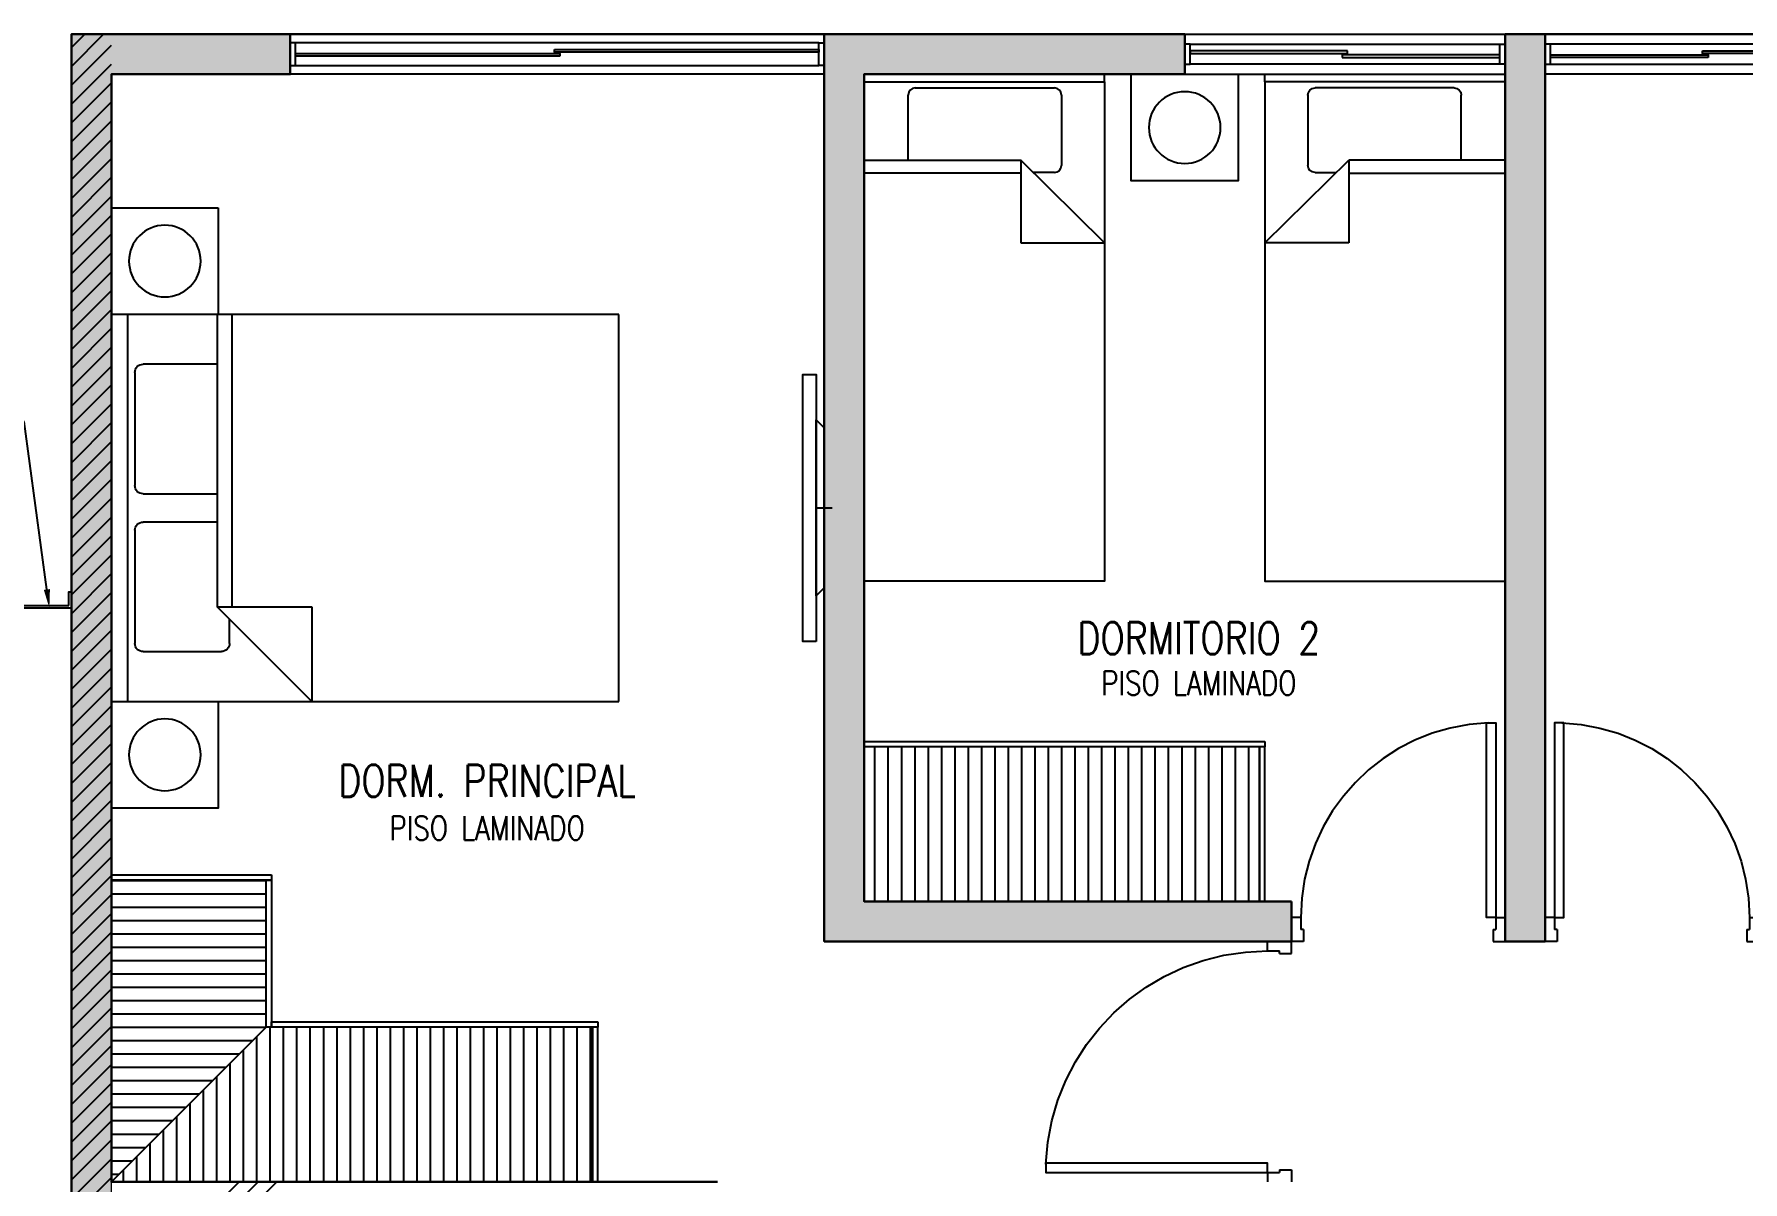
# Model space of a CAD drawing. Header units: millimetres. Extents: x 98 to 155, y -181 to 127.
# Drawn here: x 128.53 to 134.93, y 23.22 to 27.52 of the extents above; entities that cross this region are included whole.
import ezdxf
from ezdxf import colors
from ezdxf.entities.mleader import LeaderData, LeaderLine
from ezdxf.enums import TextEntityAlignment as Align
from ezdxf.math import Vec2, Vec3

# ---------------------------------------------------------------- set-up
doc = ezdxf.new("R2010")
doc.units = ezdxf.units.MM
doc.header["$LTSCALE"] = 15
doc.linetypes.add('HIDDEN2', pattern=[0.1875, 0.125, -0.0625])
doc.linetypes.add('X-REF_DP_Arquitectura$0$HIDDEN', pattern=[0.375, 0.25, -0.125])
doc.layers.get('0').update_dxf_attribs({"color": 250})
for name, color, linetype in [('A-MOBILIARIO', 250, 'Continuous'), ('A-MURO BAJO', 250, 'Continuous'), ('A-PROYECCIONES INT.', 250, 'HIDDEN2'), ('A-TEXTO-ACABADO PISO', 250, 'Continuous'), ('A_50_TextoAmbiente', 252, 'Continuous'), ('A_50_TextoIndicaciones', 250, 'Continuous'), ('A_50_Vigas', 250, 'X-REF_DP_Arquitectura$0$HIDDEN'), ('A_60_HatchEstructuras', 250, 'Continuous'), ('DLP_MOBILIARIO FIJO', 250, 'Continuous'), ('MURO CF 60', 250, 'Continuous')]:
    doc.layers.add(name, color=color, linetype=linetype)
doc.layers.add('A-MUROS', color=252, linetype='Continuous', lineweight=30)
doc.layers.add('A_20_Estructuras', color=250, linetype='Continuous', lineweight=18)
doc.styles.add('ROMANS', font='romans.shx', dxfattribs={"width": 0.8})
doc.styles.add('TXT_COTAS', font='romans.shx', dxfattribs={"width": 0.8})
pattern_1 = [(45, (128.67014, 20.47273), (-0.03535534, 0.03535534), [])]

# ---------------------------------------------------------------- blocks, each defined once
blk = doc.blocks.new('EF-TP')
at = {"layer": 'A_60_HatchEstructuras'}
h = blk.add_hatch(color=256, dxfattribs=at)
h.dxf.hatch_style = 1
h.paths.add_polyline_path([(23.55, -2.625), (21.7, -2.625), (21.7, -0.475), (20.85, -0.475), (20.85, -0.625), (21.55, -0.625), (21.55, -6.325), (23.55, -6.325), (23.55, -6.175), (21.7, -6.175), (21.7, -2.775), (23.55, -2.775)])
h.paths.add_polyline_path([(25.5, -2.625), (25.35, -2.625), (25.35, -6.325), (25.5, -6.325)])
h.paths.add_polyline_path([(25.83, -0.625), (26.5, -0.625), (26.5, -0.475), (25.68, -0.475), (25.68, -6.325), (25.83, -6.325)])
h = blk.add_hatch(color=256, dxfattribs=at)
h.dxf.hatch_style = 1
h.paths.add_polyline_path([(30.25, -3.725), (28.65, -3.725), (28.65, -0.625), (29.85, -0.625), (29.85, -0.475), (28.5, -0.475), (28.5, -3.875), (30.25, -3.875)])
h.paths.add_polyline_path([(31.2, -0.475), (31.05, -0.475), (31.05, -3.875), (31.2, -3.875)])
h.paths.add_polyline_path([(33.75, -0.475), (32.4, -0.475), (32.4, -0.625), (33.6, -0.625), (33.6, -3.725), (32, -3.725), (32, -3.875), (33.75, -3.875)])
at = {"layer": 'A_20_Estructuras'}
for points in [[(25.83, -0.625), (26.5, -0.625), (26.5, -0.475), (25.68, -0.475), (25.68, -6.325), (25.83, -6.325)], [(30.25, -3.725), (28.65, -3.725), (28.65, -0.625), (29.85, -0.625), (29.85, -0.475), (28.5, -0.475), (28.5, -3.875), (30.25, -3.875)], [(31.2, -0.475), (31.05, -0.475), (31.05, -3.875), (31.2, -3.875)]]:
    blk.add_lwpolyline(points, close=True, dxfattribs=at)
at = {"layer": 'A_50_Vigas'}
for p, q in [((26.5, -0.475), (28.5, -0.475)), ((29.85, -0.475), (31.05, -0.475)), ((31.2, -0.475), (32.4, -0.475))]:
    blk.add_line(p, q, dxfattribs=at)
blk = doc.blocks.new('CAMA 2PLAZAS C_VELADOR')
for p, q in [((-1.8499, 0), (-0.3999, 0)), ((-1.8499, -0.06), (-1.8499, 0)), ((-0.3999, 0), (-0.3999, -0.06))]:
    blk.add_line(p, q)
at = {"linetype": 'Continuous'}
for p, q in [((-1.8499, -0.06), (-0.3999, -0.06)), ((-1.8499, -1.9), (-1.8499, -0.06)), ((-0.3999, -0.06), (-0.3999, -1.9)), ((-1.6633, -0.3958), (-1.6633, -0.1184)), ((-1.6327, -0.0878), (-1.2086, -0.0878)), ((-1.1779, -0.1184), (-1.1779, -0.3958)), ((-1.0719, -0.3958), (-1.0719, -0.1184)), ((-1.0413, -0.0878), (-0.6172, -0.0878)), ((-0.5866, -0.1184), (-0.5866, -0.4118)), ((-1.8499, -0.396), (-0.7546, -0.396)), ((-0.3999, -0.7507), (-0.7546, -0.396)), ((-0.7546, -0.396), (-0.7546, -0.7507)), ((-0.6172, -0.4424), (-0.7082, -0.4424)), ((-0.7546, -0.452), (-1.8499, -0.452)), ((-0.7546, -0.7507), (-0.3999, -0.7507)), ((-0.3999, -1.9), (-1.8499, -1.9))]:
    blk.add_line(p, q, dxfattribs=at)
for points in [[(-2.2499, -0.4), (-1.8499, -0.4), (-1.8499, 0), (-2.2499, 0)], [(-0.4, -0.4), (0, -0.4), (0, 0), (-0.4, 0)]]:
    blk.add_lwpolyline(points, close=True)
for centre in [(-2.0499, -0.2), (-0.2, -0.2)]:
    blk.add_circle(centre, 0.1344)
for centre, start, end in [((-1.6327, -0.1184), 90, 180), ((-1.2086, -0.1184), 0, 90), ((-1.0413, -0.1184), 90, 180), ((-0.6172, -0.1184), 0, 90), ((-0.6172, -0.4118), 270, 0)]:
    blk.add_arc(centre, 0.0306, start, end, dxfattribs=at)
blk = doc.blocks.new('pisos superiores')
at = {"layer": 'DLP_MOBILIARIO FIJO'}
h = blk.add_hatch(dxfattribs=at)
h.set_pattern_fill('_USER', color=256, scale=0.05, angle=180, pattern_type=0)
h.set_pattern_definition([(180, (-9816.085673, -3196.047796), (-6e-18, -0.05), [])])
h.paths.add_polyline_path([(0.23, -3.17), (0.23, -4.3), (0.81, -3.72), (0.81, -3.17)])
h = blk.add_hatch(dxfattribs=at)
h.set_pattern_fill('_USER', color=256, scale=0.05, angle=270, pattern_type=0)
h.set_pattern_definition([(270, (-7201.734953, -2437.56976), (0.05, -9e-18), [])])
h.paths.add_polyline_path([(0.23, -4.3), (2.0314, -4.3), (2.0314, -3.72), (0.81, -3.72)])
at = {"elevation": 0}
blk.add_lwpolyline([(0.07, -2.14), (0.07, -2.09), (0.08, -2.09), (0.08, -2.15), (-0.15, -2.15), (-0.15, -2.14)], close=True, dxfattribs=at)
at = {"layer": 'A-MUROS'}
blk.add_lwpolyline([(0.23, -5.85), (0.08, -5.85), (0.08, 0), (0.9, 0), (0.9, -0.15), (0.23, -0.15), (0.23, -4.3), (2.5, -4.3)], dxfattribs=at)
at = {"layer": 'DLP_MOBILIARIO FIJO', "elevation": 0}
for points in [[(0.83, -3.15), (0.83, -3.17), (0.23, -3.17), (0.23, -3.15)], [(0.23, -3.17), (0.23, -4.3), (0.81, -3.72), (0.81, -3.17)], [(0.83, -3.72), (0.81, -3.72), (0.81, -3.17), (0.83, -3.17)], [(2.0514, -3.7), (2.0514, -3.72), (0.83, -3.72), (0.83, -3.7)]]:
    blk.add_lwpolyline(points, close=True, dxfattribs=at)
at = {"layer": 'DLP_MOBILIARIO FIJO'}
blk.add_lwpolyline([(0.23, -4.3), (2.0314, -4.3), (2.0314, -3.72), (0.81, -3.72)], close=True, dxfattribs=at)
at = {"layer": 'A-MOBILIARIO', "extrusion": (-4.49068e-08, 3.60286e-08, -1), "zscale": -1.000000000000002, "rotation": 270}
blk.add_blockref('CAMA 2PLAZAS C_VELADOR', (-0.23, -2.9, 0), dxfattribs=at)
blk = doc.blocks.new('N.01')
at = {"layer": 'A-MUROS', "elevation": 0}
blk.add_lwpolyline([(4.3801, 7.025), (4.2301, 7.025), (4.2301, 12.875)], dxfattribs=at)
blk = doc.blocks.new('1 PLAZA')
for p, q in [((-0.2592, -0.0513), (0.2619, -0.0513)), ((-0.2859, -0.3221), (-0.2859, -0.0781)), ((0.2887, -0.0781), (0.2887, -0.3415)), ((-0.45, -0.3221), (0.1356, -0.3221)), ((0.1356, -0.371), (-0.45, -0.371)), ((0.45, -0.6318), (0.1356, -0.3221)), ((0.1356, -0.3221), (0.1356, -0.6318)), ((0.2619, -0.3683), (0.1825, -0.3683)), ((0.1356, -0.6318), (0.45, -0.6318))]:
    blk.add_line(p, q)
at = {"extrusion": (4.49068e-08, -3.60286e-08, 1), "elevation": 0}
blk.add_lwpolyline([(-0.45, -0.0287), (0.45, -0.0287), (0.45, 0), (-0.45, 0)], close=True, dxfattribs=at)
blk.add_lwpolyline([(-0.45, -1.9), (-0.45, -0.0287), (0.45, -0.0287), (0.45, -1.9)], close=True)
for centre, start, end in [((-0.2592, -0.0781), 90, 180), ((0.2619, -0.0781), 0, 90), ((0.2619, -0.3415), 270, 0)]:
    blk.add_arc(centre, 0.0267, start, end)
blk = doc.blocks.new('VELADOR')
blk.add_lwpolyline([(0, 0.4), (0, 0), (0.4, 0), (0.4, 0.4)], close=True)
blk.add_circle((0.2, 0.2), 0.1344)
blk = doc.blocks.new('*U145')
for p, q in [((0.01, 0.855), (0.01, 0.9)), ((0.1, 0.865), (0.1, 0.9)), ((0.055, 0.855), (0.01, 0.855)), ((0.1, 0.865), (0.055, 0.865)), ((0.055, 0.855), (0.055, 0.865)), ((0.055, 0.045), (0.01, 0.045)), ((0.01, 0.045), (0.01, 0)), ((0.055, 0.045), (0.055, 0.035)), ((0.1, 0.035), (0.055, 0.035)), ((0.1, 0.035), (0.1, 0))]:
    blk.add_line(p, q)
blk.add_lwpolyline([(0.93, 0.07), (0.93, 0.035), (0.1, 0.035), (0.1, 0.07)], close=True)
at = {"linetype": 'HIDDEN2'}
blk.add_arc((0.0995, 0.0339), 0.8311, 2.23015, 89.96723, dxfattribs=at)
blk = doc.blocks.new('A$C4BFA03A9')
for points in [[(0.06, -0.5), (0.11, -0.5), (0.11, 0.5), (0.06, 0.5)], [(0.03, -0.3), (0.06, -0.33), (0.06, 0.33), (0.03, 0.3)]]:
    blk.add_lwpolyline(points, close=True)
at = {"layer": 'A-PROYECCIONES INT.', "ltscale": 0.15}
blk.add_line((0.06, 0), (0, 0), dxfattribs=at)
blk = doc.blocks.new('*U144')
for p, q in [((0.01, 0.755), (0.01, 0.8)), ((0.1, 0.765), (0.1, 0.8)), ((0.055, 0.755), (0.01, 0.755)), ((0.1, 0.765), (0.055, 0.765)), ((0.055, 0.755), (0.055, 0.765)), ((0.055, 0.045), (0.01, 0.045)), ((0.01, 0.045), (0.01, 0)), ((0.055, 0.045), (0.055, 0.035)), ((0.1, 0.035), (0.055, 0.035)), ((0.1, 0.035), (0.1, 0))]:
    blk.add_line(p, q)
blk.add_lwpolyline([(0.83, 0.07), (0.83, 0.035), (0.1, 0.035), (0.1, 0.07)], close=True)
at = {"linetype": 'HIDDEN2'}
blk.add_arc((0.0996, 0.034), 0.731, 2.23015, 89.96723, dxfattribs=at)
blk = doc.blocks.new('VP.120')
at = {"layer": 'A-MURO BAJO'}
for p, q in [((0, 0), (1.2, 0)), ((0, -0.15), (1.2, -0.15))]:
    blk.add_line(p, q, dxfattribs=at)
at = {"layer": 'DLP_MOBILIARIO FIJO', "color": 251}
for p, q in [((0.02, -0.0375), (1.18, -0.0375)), ((1.18, -0.1125), (0.02, -0.1125))]:
    blk.add_line(p, q, dxfattribs=at)
at = {"layer": 'DLP_MOBILIARIO FIJO', "color": 6}
for points in [[(0, -0.1125), (0.02, -0.1125), (0.02, -0.0375), (0, -0.0375)], [(1.2, -0.1125), (1.18, -0.1125), (1.18, -0.0375), (1.2, -0.0375)]]:
    blk.add_lwpolyline(points, close=True, dxfattribs=at)
at = {"layer": 'DLP_MOBILIARIO FIJO', "elevation": 0}
for points in [[(0.61, -0.0625), (0.02, -0.0625), (0.02, -0.0725), (0.61, -0.0725)], [(0.59, -0.0875), (1.18, -0.0875), (1.18, -0.0775), (0.59, -0.0775)]]:
    blk.add_lwpolyline(points, close=True, dxfattribs=at)
blk = doc.blocks.new('DPTO 75.2')
at = {"layer": 'DLP_MOBILIARIO FIJO'}
h = blk.add_hatch(dxfattribs=at)
h.set_pattern_fill('_USER', color=256, scale=0.05, angle=270, pattern_type=0)
h.set_pattern_definition([(270, (6.42, 3.179994), (0.05, -9e-18), [])])
h.paths.add_polyline_path([(7.9, 2.6), (6.42, 2.6), (6.42, 3.18), (7.9, 3.18)])
at = {"layer": 'A-MURO BAJO'}
for p, q in [((8.05, 5.85, 0), (10.05, 5.85, 0)), ((8.05, 5.7, 0), (10.05, 5.7, 0))]:
    blk.add_line(p, q, dxfattribs=at)
at = {"layer": 'A-MUROS'}
for p, q in [((5.35, 5.85, 0), (5.35, 2.45, 0)), ((5.35, 5.85, 0), (5.5, 5.85, 0)), ((5.5, 5.85, 0), (5.5, 2.45, 0)), ((6.7, 5.85, 0), (6.7, 5.7, 0)), ((8.05, 5.85, 0), (6.7, 5.85, 0)), ((8.05, 5.85, 0), (8.05, 2.45, 0)), ((7.9, 5.7, 0), (6.7, 5.7, 0)), ((7.9, 5.7, 0), (7.9, 2.6, 0)), ((6.3, 2.6, 0), (6.3, 2.45, 0)), ((7.9, 2.6, 0), (6.3, 2.6, 0)), ((5.35, 2.45, 0), (5.5, 2.45, 0)), ((8.05, 2.45, 0), (6.3, 2.45, 0))]:
    blk.add_line(p, q, dxfattribs=at)
at = {"layer": 'DLP_MOBILIARIO FIJO'}
for p, q in [((8.07, 5.8175, 0), (10.03, 5.8175, 0)), ((10.03, 5.7325, 0), (8.07, 5.7325, 0))]:
    blk.add_line(p, q, dxfattribs=at)
at = {"layer": 'DLP_MOBILIARIO FIJO', "elevation": 0}
for points in [[(8.05, 5.7325), (8.07, 5.7325), (8.07, 5.8175), (8.05, 5.8175)], [(9.06, 5.7925), (8.07, 5.7925), (8.07, 5.7825), (9.06, 5.7825)], [(9.04, 5.7675), (10.03, 5.7675), (10.03, 5.7775), (9.04, 5.7775)], [(10.05, 5.7325), (10.03, 5.7325), (10.03, 5.8175), (10.05, 5.8175)], [(6.4, 3.2), (6.4, 3.18), (7.9, 3.18), (7.9, 3.2)], [(6.42, 2.6), (6.4, 2.6), (6.4, 3.18), (6.42, 3.18)], [(7.9, 2.6), (6.42, 2.6), (6.42, 3.18), (7.9, 3.18)], [(8.9186, 1.55), (8.8986, 1.55), (8.8986, 2.13), (8.9186, 2.13)]]:
    blk.add_lwpolyline(points, close=True, dxfattribs=at)
blk.add_blockref('VP.120', (4.15, 5.85, 0))
at = {"xscale": -1}
blk.add_blockref('VP.120', (6.7, 5.85, 0), dxfattribs=at)
at = {"layer": 'A-MOBILIARIO', "extrusion": (-4.49068e-08, 3.60286e-08, 1)}
for name, p in [('1 PLAZA', (5.95, 5.7, 0)), ('VELADOR', (6.5, 5.3, 0))]:
    blk.add_blockref(name, p, dxfattribs=at)
at = {"layer": 'A-MOBILIARIO', "extrusion": (-4.49068e-08, -3.60286e-08, -1), "zscale": -1}
blk.add_blockref('1 PLAZA', (-7.45, 5.7, 0), dxfattribs=at)
at = {"layer": 'A-MOBILIARIO'}
for name, p in [('A$C4BFA03A9', (8.02, 4.075, 0)), ('*U145', (6.29, 1.55, 0))]:
    blk.add_blockref(name, p, dxfattribs=at)
at = {"layer": 'A-MOBILIARIO', "rotation": 90}
blk.add_blockref('*U144', (5.35, 2.44, 0), dxfattribs=at)
at = {"layer": 'A-MOBILIARIO', "xscale": -1.000000000000001, "rotation": 270}
blk.add_blockref('*U144', (5.5, 2.44, 0), dxfattribs=at)

msp = doc.modelspace()

# ---------------------------------------------------------------- hatches: boundary and pattern name
at = {"layer": 'MURO CF 60'}
h = msp.add_hatch(dxfattribs=at)
h.set_pattern_fill('_USER', color=256, scale=0.05, angle=45, pattern_type=0)
h.set_pattern_definition(pattern_1)
h.paths.add_polyline_path([(128.6701, 21.673), (128.8201, 21.673), (128.8201, 27.523), (128.6701, 27.523)])
h = msp.add_hatch(dxfattribs=at)
h.set_pattern_fill('_USER', color=256, scale=0.05, angle=45, pattern_type=0)
h.set_pattern_definition(pattern_1)
h.paths.add_polyline_path([(129.2401, 23.223), (129.4401, 23.223), (129.4401, 21.673), (129.2401, 21.673)])

# ---------------------------------------------------------------- block references
msp.add_blockref('EF-TP', (102.9901, 27.9977))
at = {"layer": 'A-MURO BAJO'}
msp.add_blockref('pisos superiores', (128.5901, 27.523), dxfattribs=at)

# ---------------------------------------------------------------- texts
at = {"layer": 'A-TEXTO-ACABADO PISO', "char_height": 0.09, "attachment_point": 2, "style": 'ROMANS'}
for insert in [(132.893, 25.1366), (130.2272, 24.5936)]:
    msp.add_mtext_dynamic_manual_height_columns('PISO LAMINADO', width=1.20225, gutter_width=12.5, heights=[0], dxfattribs=dict(at, insert=insert))
at = {"layer": 'A_50_TextoAmbiente', "style": 'ROMANS', "width": 0.8}
for s, p in [('DORMITORIO 2', (132.8929, 25.1999)), ('DORM. PRINCIPAL', (130.2274, 24.6659))]:
    msp.add_text(s, height=0.12, dxfattribs=at).set_placement(p, align=Align.CENTER)

# ---------------------------------------------------------------- leaders
at = {"layer": 'A_50_TextoIndicaciones'}
ml = msp.add_multileader_mtext('Standard', dxfattribs=at)
ml.set_content('\\pxsm1,t16;JUNTA \\PSISMICA', color=256, style='TXT_COTAS')
ml.set_leader_properties(color=256)
ml.build(insert=Vec2(0, 0))
ml.multileader.update_dxf_attribs({"dogleg_length": 0.05, "arrow_head_size": 0.07})
ctx = ml.context
ctx.base_point, ctx.char_height, ctx.arrow_head_size, ctx.landing_gap_size, ctx.plane_origin = Vec3(127.7926, 26.0714), 0.09, 0.07, 0.05, Vec3(127.5733, 26.6548)
notes = []
notes.append((ctx, [(1, (1, 1, 0), (128.4933, 26.0714), (-1, 0), 0.2064, [(0, [(128.5877, 25.373)], 0, [])])]))
ctx.mtext.insert, ctx.mtext.width, ctx.mtext.defined_height, ctx.mtext.flow_direction = Vec3(127.8426, 26.1164), 1.024058, 0.5146, 5
for ctx, leaders in notes:
    for number, flags, end, landing, length, lines in leaders:
        leader = LeaderData()
        leader.index, (leader.has_last_leader_line, leader.has_dogleg_vector, leader.attachment_direction) = number, flags
        leader.last_leader_point, leader.dogleg_vector, leader.dogleg_length = Vec3(end), Vec3(landing), length
        for number, points, colour, breaks in lines:
            line = LeaderLine()
            line.index, line.vertices, line.color, line.breaks = number, Vec3.list(points), colors.encode_raw_color(colour), breaks
            leader.lines.append(line)
        ctx.leaders.append(leader)

# ---------------------------------------------------------------- next in the draw order: block references
at = {"xscale": -1}
msp.add_blockref('DPTO 75.2', (139.5401, 21.673, 0), dxfattribs=at)
msp.add_blockref('N.01', (124.4401, 14.648, 0))

doc.saveas('drawing.dxf')
